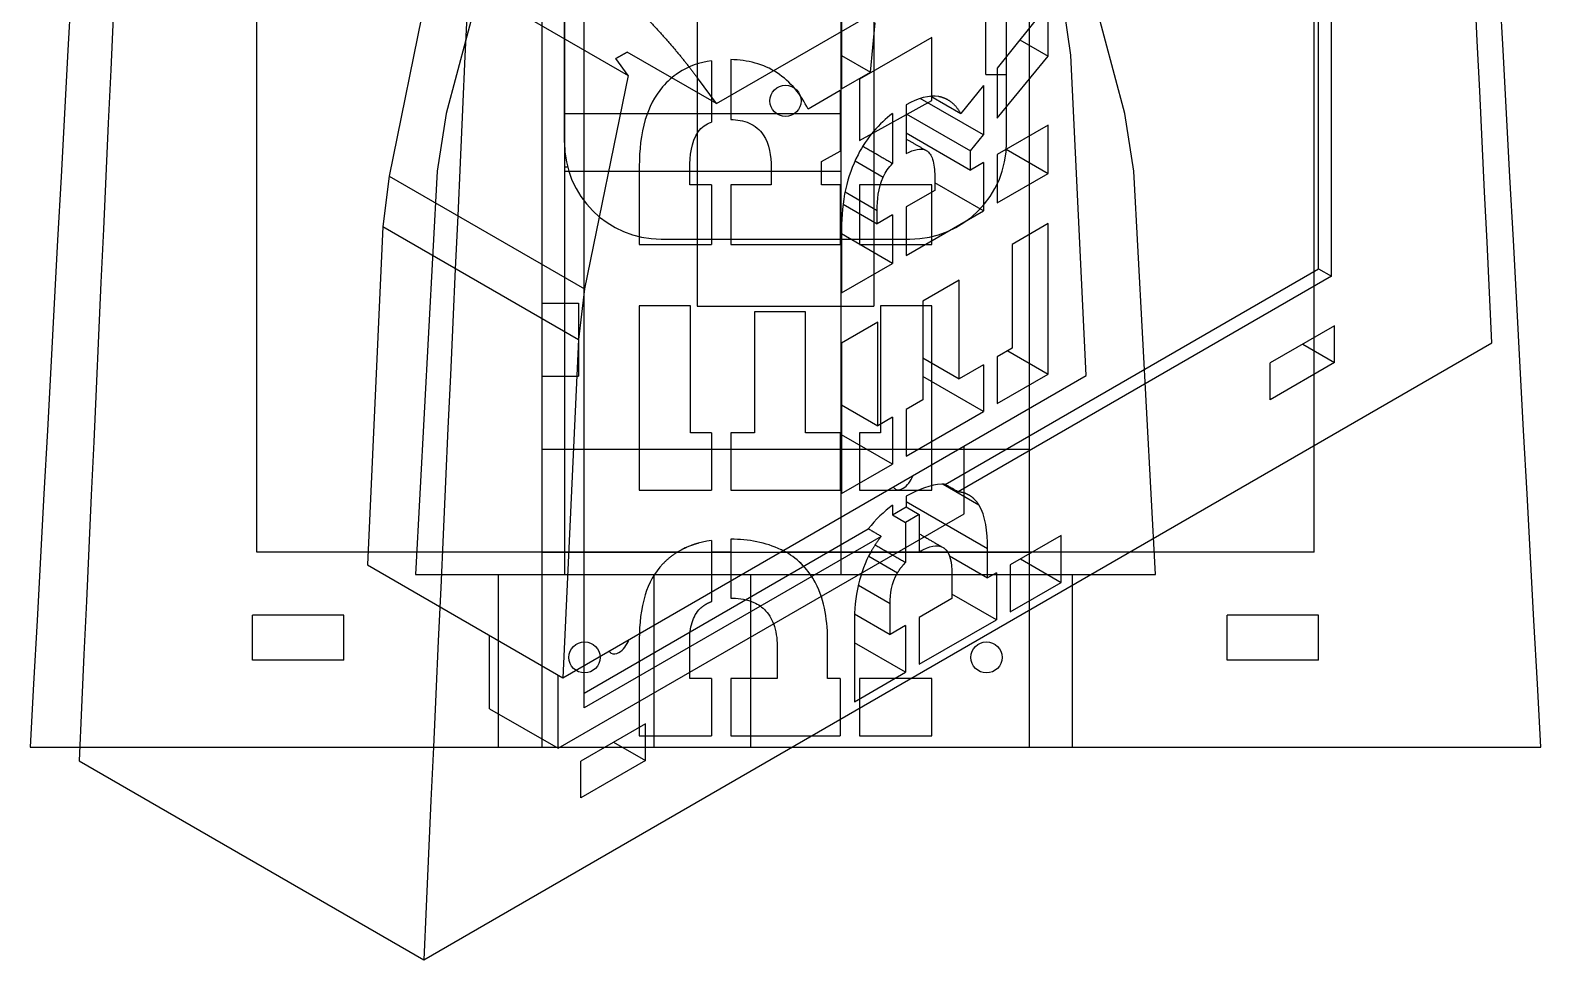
# Model space of a CAD drawing. Header units: millimetres. Extents: x 189.9 to 230.1, y 117.5 to 179.5.
# Drawn here: x 189.86 to 230.14, y 117.5 to 142.28 of the extents above; entities that cross this region are included whole.
import ezdxf

# ---------------------------------------------------------------- set-up
doc = ezdxf.new("R2010")
doc.units = ezdxf.units.MM
for name, color, linetype in [('V_03_Arms_Right_Arm_R_1_0', 7, 'CONTINUOUS'), ('V_03_Arms_Right_Arm_R_1_1', 7, 'CONTINUOUS'), ('V_03_Arms_Right_Arm_R_1_2', 7, 'CONTINUOUS'), ('V_03_Arms_Right_Arm_R_1_3', 7, 'CONTINUOUS'), ('V_03_Arms_Right_Arm_R_2_0', 7, 'CONTINUOUS'), ('V_03_Arms_Right_Arm_R_2_1', 7, 'CONTINUOUS'), ('V_03_Arms_Right_Arm_R_2_2', 7, 'CONTINUOUS'), ('V_03_Arms_Right_Arm_R_2_3', 7, 'CONTINUOUS')]:
    doc.layers.add(name, color=color, linetype=linetype)

msp = doc.modelspace()

# ---------------------------------------------------------------- linework, layer by layer
at = {"layer": 'V_03_Arms_Right_Arm_R_1_0'}
for p, q in [((203.504, 143.433), (203.504, 141.744)), ((216.496, 143.433), (216.496, 141.744)), ((203.504, 141.744), (203.504, 140.056)), ((216.496, 141.744), (216.496, 140.056)), ((203.504, 140.056), (203.504, 138.367)), ((216.496, 140.056), (216.496, 138.367)), ((203.504, 138.367), (203.504, 136.678)), ((216.496, 138.367), (216.496, 136.678)), ((203.504, 136.678), (203.504, 134.989)), ((216.496, 136.678), (216.496, 134.989)), ((203.504, 134.989), (203.504, 133.3)), ((216.496, 134.989), (216.496, 133.3)), ((203.504, 133.3), (203.504, 131.611)), ((216.496, 133.3), (216.496, 131.611)), ((203.504, 131.611), (203.504, 129.922)), ((216.496, 131.611), (216.496, 129.922)), ((203.504, 129.922), (203.504, 128.233)), ((216.496, 129.922), (216.496, 128.233)), ((203.504, 128.233), (203.504, 126.544)), ((216.496, 128.233), (216.496, 126.544)), ((203.504, 126.544), (203.504, 124.856)), ((216.496, 126.544), (216.496, 124.856)), ((203.504, 124.856), (203.504, 123.167)), ((216.496, 124.856), (216.496, 123.167)), ((203.504, 123.167), (216.496, 123.167))]:
    msp.add_line(p, q, dxfattribs=at)
at = {"layer": 'V_03_Arms_Right_Arm_R_1_1'}
for p, q in [((203.504, 165.891), (203.504, 135.006)), ((216.496, 165.891), (216.496, 131.109)), ((207.645, 162.075), (207.645, 134.925)), ((212.355, 162.075), (212.355, 134.925)), ((203.504, 135.006), (204.479, 135.006)), ((204.479, 135.006), (204.479, 133.057)), ((204.479, 135.006), (204.479, 134.291)), ((207.645, 134.925), (212.355, 134.925)), ((203.504, 133.057), (203.504, 131.109)), ((203.504, 133.057), (204.479, 133.057)), ((203.504, 131.109), (203.504, 131.017)), ((203.504, 131.109), (216.496, 131.109)), ((203.504, 131.017), (203.504, 130.926)), ((203.504, 130.926), (203.504, 130.834)), ((216.496, 131.109), (216.496, 131.017)), ((216.496, 131.017), (216.496, 130.926)), ((216.496, 130.926), (216.496, 130.834)), ((203.504, 130.834), (203.504, 130.743)), ((203.504, 130.743), (203.504, 130.651)), ((203.504, 130.651), (203.504, 130.56)), ((203.504, 130.56), (203.504, 130.468)), ((216.496, 130.834), (216.496, 130.743)), ((216.496, 130.743), (216.496, 130.651)), ((216.496, 130.651), (216.496, 130.56)), ((216.496, 130.56), (216.496, 130.468)), ((203.504, 130.468), (203.504, 130.377)), ((203.504, 130.377), (203.504, 130.285)), ((203.504, 130.285), (203.504, 130.194)), ((203.504, 130.194), (203.504, 130.102)), ((203.504, 130.102), (203.504, 130.011)), ((216.496, 130.468), (216.496, 130.377)), ((216.496, 130.377), (216.496, 130.285)), ((216.496, 130.285), (216.496, 130.194)), ((216.496, 130.194), (216.496, 130.102)), ((216.496, 130.102), (216.496, 130.011)), ((203.504, 130.011), (203.504, 129.919)), ((203.504, 129.919), (203.504, 129.828)), ((203.504, 129.828), (203.504, 129.736)), ((203.504, 129.736), (203.504, 129.644)), ((216.496, 130.011), (216.496, 129.919)), ((216.496, 129.919), (216.496, 129.828)), ((216.496, 129.828), (216.496, 129.736)), ((216.496, 129.736), (216.496, 129.644)), ((203.504, 129.644), (203.504, 129.553)), ((203.504, 129.553), (203.504, 129.461)), ((203.504, 129.461), (203.504, 129.37)), ((203.504, 129.37), (203.504, 129.278)), ((203.504, 129.278), (203.504, 129.187)), ((216.496, 129.644), (216.496, 129.553)), ((216.496, 129.553), (216.496, 129.461)), ((216.496, 129.461), (216.496, 129.37)), ((216.496, 129.37), (216.496, 129.278)), ((216.496, 129.278), (216.496, 129.187)), ((203.504, 129.187), (203.504, 129.095)), ((203.504, 129.095), (203.504, 129.004)), ((203.504, 129.004), (203.504, 128.912)), ((203.504, 128.912), (203.504, 128.821)), ((216.496, 129.187), (216.496, 129.095)), ((216.496, 129.095), (216.496, 129.004)), ((216.496, 129.004), (216.496, 128.912)), ((216.496, 128.912), (216.496, 128.821)), ((203.504, 128.821), (203.504, 128.729)), ((203.504, 128.729), (203.504, 128.638)), ((203.504, 128.638), (203.504, 128.546)), ((203.504, 128.546), (203.504, 128.455)), ((216.496, 128.821), (216.496, 128.729)), ((216.496, 128.729), (216.496, 128.638)), ((216.496, 128.638), (216.496, 128.546)), ((216.496, 128.546), (216.496, 128.455)), ((203.504, 128.455), (203.504, 128.363)), ((203.504, 128.363), (216.496, 128.363)), ((216.496, 128.455), (216.496, 128.363))]:
    msp.add_line(p, q, dxfattribs=at)
at = {"layer": 'V_03_Arms_Right_Arm_R_1_2'}
for p, q in [((195.908, 128.363), (195.908, 162.791)), ((224.092, 128.363), (224.092, 162.791)), ((190.961, 143.433), (190.87, 141.744)), ((229.13, 141.744), (229.039, 143.433)), ((213.897, 142.083), (211.975, 140.969)), ((213.897, 140.402), (213.897, 142.083)), ((190.87, 141.744), (190.778, 140.056)), ((208.025, 141.464), (208.025, 139.83)), ((208.545, 141.492), (208.545, 139.899)), ((229.222, 140.056), (229.13, 141.744)), ((211.975, 140.969), (211.975, 139.337)), ((211.455, 140.668), (210.601, 140.173)), ((211.455, 140.668), (211.455, 139.049)), ((211.975, 139.337), (213.897, 140.402)), ((190.778, 140.056), (190.687, 138.367)), ((229.313, 138.367), (229.222, 140.056)), ((210.961, 138.775), (211.455, 139.049)), ((206.103, 138.655), (206.103, 136.57)), ((207.445, 138.153), (207.445, 138.59)), ((209.618, 138.623), (209.618, 138.153)), ((210.961, 138.153), (210.961, 138.775)), ((190.687, 138.367), (190.595, 136.678)), ((208.025, 138.153), (207.445, 138.153)), ((208.025, 138.153), (208.025, 136.57)), ((209.618, 138.153), (208.545, 138.153)), ((208.545, 138.153), (208.545, 136.57)), ((211.455, 138.153), (210.961, 138.153)), ((211.455, 138.153), (211.455, 136.57)), ((213.897, 138.153), (211.975, 138.153)), ((211.975, 138.153), (211.975, 136.57)), ((213.897, 136.57), (213.897, 138.153)), ((229.405, 136.678), (229.313, 138.367)), ((190.595, 136.678), (190.504, 134.989)), ((206.103, 136.57), (208.025, 136.57)), ((208.545, 136.57), (211.455, 136.57)), ((211.975, 136.57), (213.897, 136.57)), ((229.496, 134.989), (229.405, 136.678)), ((190.504, 134.989), (190.412, 133.3)), ((207.467, 134.933), (206.103, 134.933)), ((206.103, 134.933), (206.103, 130.02)), ((207.467, 131.548), (207.467, 134.933)), ((213.897, 134.933), (212.533, 134.933)), ((212.533, 134.933), (212.533, 131.548)), ((213.897, 130.02), (213.897, 134.933)), ((229.588, 133.3), (229.496, 134.989)), ((210.535, 134.769), (209.17, 134.769)), ((209.17, 134.769), (209.17, 131.548)), ((210.535, 131.548), (210.535, 134.769)), ((190.412, 133.3), (190.321, 131.611)), ((229.679, 131.611), (229.588, 133.3)), ((190.321, 131.611), (190.229, 129.922)), ((208.025, 131.548), (207.467, 131.548)), ((208.025, 131.548), (208.025, 130.02)), ((209.17, 131.548), (208.545, 131.548)), ((208.545, 131.548), (208.545, 130.02)), ((211.455, 131.548), (210.535, 131.548)), ((211.455, 131.548), (211.455, 130.02)), ((212.533, 131.548), (211.975, 131.548)), ((211.975, 131.548), (211.975, 130.02)), ((229.771, 129.922), (229.679, 131.611)), ((190.229, 129.922), (190.138, 128.233)), ((206.103, 130.02), (208.025, 130.02)), ((208.545, 130.02), (211.455, 130.02)), ((211.975, 130.02), (213.897, 130.02)), ((229.862, 128.233), (229.771, 129.922)), ((208.025, 128.676), (208.025, 128.363)), ((208.545, 128.71), (208.545, 128.363)), ((190.138, 128.233), (190.046, 126.544)), ((207.113, 128.363), (195.908, 128.363)), ((208.025, 128.363), (208.025, 127.048)), ((208.545, 128.363), (208.025, 128.363)), ((208.545, 128.363), (208.545, 127.137)), ((224.092, 128.363), (210.015, 128.363)), ((229.954, 126.544), (229.862, 128.233)), ((190.046, 126.544), (189.955, 124.856)), ((195.791, 125.489), (195.791, 126.691)), ((198.226, 126.691), (195.791, 126.691)), ((198.226, 125.489), (198.226, 126.691)), ((221.774, 125.489), (221.774, 126.691)), ((224.209, 126.691), (221.774, 126.691)), ((224.209, 125.489), (224.209, 126.691)), ((230.045, 124.856), (229.954, 126.544)), ((206.103, 126.057), (206.103, 123.47)), ((207.445, 124.998), (207.445, 126.002)), ((209.782, 125.795), (209.782, 124.998)), ((211.124, 124.998), (211.124, 125.959)), ((198.226, 125.489), (195.791, 125.489)), ((224.209, 125.489), (221.774, 125.489)), ((189.955, 124.856), (189.863, 123.167)), ((208.025, 124.998), (207.445, 124.998)), ((208.025, 124.998), (208.025, 123.47)), ((209.782, 124.998), (208.545, 124.998)), ((208.545, 124.998), (208.545, 123.47)), ((211.455, 124.998), (211.124, 124.998)), ((211.455, 124.998), (211.455, 123.47)), ((213.897, 124.998), (211.975, 124.998)), ((211.975, 124.998), (211.975, 123.47)), ((213.897, 123.47), (213.897, 124.998)), ((230.137, 123.167), (230.045, 124.856)), ((206.103, 123.47), (208.025, 123.47)), ((208.545, 123.47), (211.455, 123.47)), ((211.975, 123.47), (213.897, 123.47)), ((189.863, 123.167), (230.137, 123.167))]:
    msp.add_line(p, q, dxfattribs=at)
for points, knots in [([(208.025, 141.464), (207.712, 141.419), (207.406, 141.314), (207.143, 141.139), (206.987, 141.035), (206.847, 140.911), (206.725, 140.768)], [0, 0, 0, 0, 0.628002, 0.628002, 0.628002, 1, 1, 1, 1]), ([(206.725, 140.768), (206.508, 140.516), (206.358, 140.212), (206.263, 139.894), (206.143, 139.494), (206.103, 139.073), (206.103, 138.655)], [0, 0, 0, 0, 0.443799, 0.443799, 0.443799, 1, 1, 1, 1]), ([(208.545, 139.899), (208.712, 139.893), (208.879, 139.866), (209.032, 139.798), (209.183, 139.733), (209.314, 139.625), (209.405, 139.489), (209.574, 139.236), (209.617, 138.922), (209.618, 138.623)], [0, 0, 0, 0, 0.263605, 0.263605, 0.263605, 0.523837, 0.523837, 0.523837, 1, 1, 1, 1]), ([(206.731, 128.055), (206.508, 127.824), (206.355, 127.533), (206.26, 127.228), (206.142, 126.851), (206.103, 126.452), (206.103, 126.057)], [0, 0, 0, 0, 0.448582, 0.448582, 0.448582, 1, 1, 1, 1]), ([(207.445, 126.002), (207.443, 126.171), (207.464, 126.334), (207.51, 126.492), (207.552, 126.633), (207.624, 126.765), (207.729, 126.865)], [0, 0, 0, 0, 0.525127, 0.525127, 0.525127, 1, 1, 1, 1]), ([(208.592, 127.138), (208.787, 127.138), (208.983, 127.108), (209.159, 127.028), (209.278, 126.974), (209.382, 126.9), (209.471, 126.805)], [0, 0, 0, 0, 0.598621, 0.598621, 0.598621, 1, 1, 1, 1]), ([(209.471, 126.805), (209.581, 126.687), (209.658, 126.539), (209.705, 126.383), (209.762, 126.194), (209.782, 125.994), (209.782, 125.795)], [0, 0, 0, 0, 0.454374, 0.454374, 0.454374, 1, 1, 1, 1])]:
    msp.add_open_spline(points, degree=3, knots=knots, dxfattribs=at)
for points, degree in [([(209.776, 141.139), (209.417, 141.381), (208.978, 141.482), (208.545, 141.492)], 3), ([(210.601, 140.173), (210.416, 140.561), (210.134, 140.902), (209.776, 141.139)], 3), ([(207.675, 139.567), (207.758, 139.69), (207.884, 139.779), (208.025, 139.83)], 3), ([(207.445, 138.59), (207.447, 138.932), (207.488, 139.289), (207.675, 139.567)], 3), ([(208.025, 128.676), (207.705, 128.631), (207.389, 128.533), (207.113, 128.363)], 3), ([(207.371, 128.497), (207.272, 128.451)], 1), ([(207.687, 128.607), (207.589, 128.581), (207.493, 128.546)], 2), ([(209.886, 128.431), (209.471, 128.629), (209.006, 128.708), (208.545, 128.71)], 3), ([(207.113, 128.363), (206.902, 128.234), (206.731, 128.055)], 2), ([(209.962, 128.393), (209.886, 128.431)], 1), ([(210.015, 128.363), (209.952, 128.399), (209.886, 128.431)], 2), ([(210.797, 127.547), (210.617, 127.885), (210.349, 128.176), (210.015, 128.363)], 3), ([(210.797, 127.547), (210.63, 127.86), (210.372, 128.102)], 2), ([(211.124, 125.959), (211.123, 126.504), (211.054, 127.066), (210.797, 127.547)], 3), ([(207.729, 126.865), (207.857, 126.986), (208.025, 127.048)], 2), ([(208.545, 127.137), (208.592, 127.138)], 1)]:
    msp.add_open_spline(points, degree=degree, dxfattribs=at)
at = {"layer": 'V_03_Arms_Right_Arm_R_1_3'}
for p, q in [((224.213, 135.919), (224.213, 163.631)), ((224.558, 135.72), (224.558, 163.83)), ((204.628, 124.214), (204.628, 152.324)), ((211.493, 144.457), (211.493, 140.713)), ((201.519, 142.997), (201.454, 141.581)), ((228.444, 141.994), (228.379, 143.336)), ((192.074, 142.636), (192.009, 141.219)), ((217.005, 142.959), (215.645, 141.265)), ((217.005, 141.586), (217.005, 142.959)), ((212.265, 141.159), (212.388, 142.469)), ((216.252, 142.021), (217.005, 141.586)), ((228.508, 140.653), (228.444, 141.994)), ((201.454, 141.581), (201.39, 140.165)), ((211.493, 141.604), (212.265, 141.159)), ((215.645, 139.932), (217.005, 141.586)), ((192.009, 141.219), (191.945, 139.803)), ((211.493, 140.713), (212.265, 141.159)), ((215.645, 141.265), (215.645, 139.932)), ((215.278, 140.807), (214.673, 140.053)), ((215.278, 140.807), (215.278, 139.485)), ((228.573, 139.311), (228.508, 140.653)), ((201.39, 140.165), (201.325, 138.748)), ((213.22, 140.292), (213.22, 138.991)), ((215.278, 139.485), (213.594, 140.457)), ((213.872, 140.516), (214.673, 140.053)), ((191.945, 139.803), (191.88, 138.387)), ((212.852, 140.057), (212.852, 138.722)), ((213.22, 140.046), (214.928, 139.059)), ((217.005, 139.75), (215.645, 138.965)), ((217.005, 138.458), (217.005, 139.75)), ((213.22, 139.538), (214.928, 138.551)), ((214.928, 139.059), (215.278, 139.485)), ((214.928, 138.551), (214.928, 139.059)), ((215.645, 138.965), (215.645, 137.673)), ((215.885, 139.104), (217.005, 138.458)), ((228.638, 137.97), (228.573, 139.311)), ((201.325, 138.748), (201.26, 137.332)), ((211.855, 138.797), (212.604, 138.364)), ((215.278, 138.753), (214.928, 138.551)), ((215.278, 138.753), (215.278, 137.461)), ((191.88, 138.387), (191.815, 136.97)), ((213.979, 138.387), (213.979, 138.003)), ((215.278, 137.461), (213.979, 138.211)), ((215.645, 137.673), (217.005, 138.458)), ((211.587, 137.966), (212.442, 137.473)), ((213.979, 138.003), (213.22, 137.565)), ((228.703, 136.628), (228.638, 137.97)), ((211.534, 137.641), (212.442, 137.116)), ((212.442, 137.116), (212.442, 137.473)), ((212.852, 137.353), (212.442, 137.116)), ((212.852, 137.353), (212.852, 136.061)), ((213.22, 137.565), (213.22, 136.273)), ((213.22, 136.273), (215.278, 137.461)), ((191.815, 136.97), (191.75, 135.554)), ((201.26, 137.332), (201.196, 135.916)), ((211.493, 136.978), (211.493, 135.276)), ((217.005, 137.121), (216.04, 136.564)), ((217.005, 133.11), (217.005, 137.121)), ((212.852, 136.061), (211.493, 136.846)), ((216.04, 136.564), (216.04, 133.8)), ((228.767, 135.286), (228.703, 136.628)), ((201.196, 135.916), (201.131, 134.499)), ((211.493, 135.276), (212.852, 136.061)), ((214.26, 130.172), (224.213, 135.919)), ((224.213, 135.919), (224.558, 135.72)), ((191.75, 135.554), (191.686, 134.138)), ((214.627, 135.614), (213.662, 135.057)), ((224.558, 135.72), (214.604, 129.973)), ((214.627, 132.985), (214.627, 135.614)), ((213.662, 135.057), (213.662, 132.427)), ((228.832, 133.945), (228.767, 135.286)), ((191.686, 134.138), (191.621, 132.721)), ((201.131, 134.499), (201.066, 133.083)), ((212.458, 134.496), (211.493, 133.939)), ((212.458, 131.732), (212.458, 134.496)), ((224.641, 134.402), (222.918, 133.408)), ((224.641, 133.421), (224.641, 134.402)), ((200.354, 117.503), (228.832, 133.945)), ((211.493, 133.939), (211.493, 129.927)), ((216.04, 133.8), (215.645, 133.572)), ((215.924, 133.733), (217.005, 133.11)), ((223.791, 133.912), (224.641, 133.421)), ((213.662, 133.542), (214.627, 132.985)), ((215.278, 133.36), (214.627, 132.985)), ((215.278, 133.36), (215.278, 132.112)), ((215.645, 133.572), (215.645, 132.325)), ((224.641, 133.421), (222.918, 132.427)), ((222.918, 132.427), (222.918, 133.408)), ((201.066, 133.083), (201.001, 131.667)), ((215.278, 132.112), (213.662, 133.045)), ((215.645, 132.325), (217.005, 133.11)), ((191.621, 132.721), (191.556, 131.305)), ((211.493, 132.289), (212.458, 131.732)), ((213.662, 132.427), (213.22, 132.172)), ((213.22, 132.172), (213.22, 130.924)), ((213.22, 130.924), (215.278, 132.112)), ((212.852, 131.96), (212.458, 131.732)), ((212.852, 131.96), (212.852, 130.712)), ((191.556, 131.305), (191.492, 129.889)), ((201.001, 131.667), (200.937, 130.25)), ((212.852, 130.712), (211.493, 131.497)), ((211.493, 129.927), (212.852, 130.712)), ((200.937, 130.25), (200.872, 128.834)), ((214.206, 130.175), (215.157, 129.626)), ((191.492, 129.889), (191.427, 128.472)), ((213.22, 129.855), (213.22, 129.572)), ((213.22, 129.715), (215.388, 128.463)), ((212.852, 129.615), (212.852, 129.36)), ((212.852, 129.36), (213.22, 129.572)), ((212.852, 129.36), (213.197, 129.161)), ((213.564, 129.373), (213.197, 129.161)), ((213.22, 129.572), (213.564, 129.373)), ((213.564, 129.373), (213.564, 128.372)), ((204.628, 124.612), (212.207, 128.987)), ((213.197, 129.161), (213.197, 128.087)), ((200.872, 128.834), (200.807, 127.418)), ((212.552, 128.788), (204.628, 124.214)), ((217.349, 128.81), (215.989, 128.025)), ((217.349, 127.562), (217.349, 128.81)), ((191.427, 128.472), (191.362, 127.056)), ((212.218, 128.261), (212.987, 127.816)), ((213.564, 128.41), (213.597, 128.391)), ((214.373, 128.264), (215.388, 127.678)), ((215.388, 127.678), (215.388, 128.463)), ((216.269, 128.186), (217.349, 127.562)), ((214.439, 127.781), (214.439, 127.13)), ((215.622, 127.813), (215.388, 127.678)), ((215.622, 127.813), (215.622, 126.565)), ((215.989, 128.025), (215.989, 126.777)), ((200.807, 127.418), (200.743, 126.001)), ((211.942, 127.484), (212.787, 126.996)), ((215.989, 126.777), (217.349, 127.562)), ((191.362, 127.056), (191.297, 125.64)), ((212.787, 126.176), (212.787, 126.996)), ((214.439, 127.13), (213.564, 126.625)), ((215.622, 126.565), (214.439, 127.248)), ((211.837, 126.493), (211.837, 124.38)), ((211.842, 126.721), (212.787, 126.176)), ((213.564, 126.625), (213.564, 125.377)), ((213.564, 125.377), (215.622, 126.565)), ((213.197, 126.413), (212.787, 126.176)), ((213.197, 126.413), (213.197, 125.165)), ((200.743, 126.001), (200.678, 124.585)), ((213.197, 125.165), (211.837, 125.95)), ((191.297, 125.64), (191.233, 124.223)), ((211.837, 124.38), (213.197, 125.165)), ((200.678, 124.585), (200.613, 123.169)), ((191.233, 124.223), (191.168, 122.807)), ((206.268, 123.795), (204.546, 122.8)), ((206.268, 122.814), (206.268, 123.795)), ((205.418, 123.304), (206.268, 122.814)), ((200.613, 123.169), (200.548, 121.752)), ((191.168, 122.807), (200.354, 117.503)), ((206.268, 122.814), (204.546, 121.819)), ((204.546, 121.819), (204.546, 122.8)), ((200.548, 121.752), (200.484, 120.336)), ((200.484, 120.336), (200.419, 118.92)), ((200.419, 118.92), (200.354, 117.503))]:
    msp.add_line(p, q, dxfattribs=at)
for points, degree in [([(214.09, 140.506), (213.836, 140.557), (213.526, 140.46), (213.22, 140.292)], 3), ([(214.336, 140.415), (214.223, 140.48), (214.09, 140.506)], 2), ([(214.673, 140.053), (214.545, 140.291), (214.336, 140.415)], 2), ([(212.852, 140.057), (212.499, 139.798), (212.162, 139.406), (211.933, 138.957)], 3), ([(213.22, 139.377), (213.754, 139.069)], 1), ([(212.852, 138.722), (212.059, 139.18)], 1), ([(213.22, 138.991), (213.413, 139.097), (213.615, 139.151), (213.754, 139.069)], 3), ([(212.604, 138.364), (212.664, 138.499), (212.753, 138.623), (212.852, 138.722)], 3), ([(212.442, 137.473), (212.443, 137.753), (212.472, 138.061), (212.604, 138.364)], 3), ([(214.168, 130.174), (213.875, 130.167), (213.546, 130.042), (213.22, 129.855)], 3), ([(214.26, 130.172), (214.215, 130.176), (214.168, 130.174)], 2), ([(214.604, 129.973), (214.26, 130.172)], 1), ([(214.895, 129.885), (214.764, 129.96), (214.604, 129.973)], 2), ([(215.157, 129.626), (215.051, 129.793), (214.895, 129.885)], 2), ([(212.852, 129.615), (212.626, 129.447), (212.402, 129.239), (212.207, 128.987)], 3), ([(215.388, 128.463), (215.387, 128.908), (215.339, 129.338), (215.157, 129.626)], 3), ([(212.552, 128.788), (212.207, 128.987)], 1), ([(212.552, 128.788), (212.403, 128.596), (212.281, 128.38)], 2), ([(213.197, 128.087), (212.386, 128.555)], 1), ([(213.564, 128.857), (214.203, 128.489)], 1), ([(213.597, 128.391), (213.819, 128.522), (214.048, 128.582), (214.203, 128.489)], 3), ([(214.203, 128.489), (214.219, 128.478)], 1), ([(214.219, 128.478), (214.393, 128.363), (214.439, 128.076), (214.439, 127.781)], 3), ([(212.987, 127.816), (213.078, 127.967), (213.197, 128.087)], 2), ([(213.564, 128.372), (213.597, 128.391)], 1), ([(212.787, 126.996), (212.786, 127.252), (212.829, 127.549), (212.987, 127.816)], 3)]:
    msp.add_open_spline(points, degree=degree, dxfattribs=at)
for points, knots in [([(211.933, 138.957), (211.78, 138.663), (211.674, 138.353), (211.606, 138.055), (211.522, 137.679), (211.493, 137.319), (211.493, 136.978)], [0, 0, 0, 0, 0.443799, 0.443799, 0.443799, 1, 1, 1, 1]), ([(213.754, 139.069), (213.832, 139.024), (213.887, 138.94), (213.921, 138.838), (213.964, 138.707), (213.978, 138.55), (213.979, 138.387)], [0.4357507, 0.4357507, 0.4357507, 0.4357507, 0.6839399, 0.6839399, 0.6839399, 1, 1, 1, 1]), ([(212.281, 128.38), (212.124, 128.101), (212.016, 127.801), (211.948, 127.513), (211.865, 127.157), (211.838, 126.816), (211.837, 126.493)], [0, 0, 0, 0, 0.448582, 0.448582, 0.448582, 1, 1, 1, 1])]:
    msp.add_open_spline(points, degree=3, knots=knots, dxfattribs=at)
at = {"layer": 'V_03_Arms_Right_Arm_R_2_0'}
for p, q in [((204.104, 146.197), (204.104, 140.056)), ((211.474, 146.197), (211.474, 140.056)), ((204.104, 140.056), (204.104, 138.52)), ((204.104, 140.056), (211.474, 140.056)), ((211.474, 140.056), (211.474, 138.52)), ((204.104, 138.52), (204.104, 127.773)), ((204.104, 138.52), (211.474, 138.52)), ((211.474, 138.52), (211.474, 127.773)), ((204.104, 127.773), (211.474, 127.773)), ((206.499, 123.167), (206.499, 127.773)), ((209.079, 123.167), (209.079, 127.773)), ((206.499, 123.167), (209.079, 123.167))]:
    msp.add_line(p, q, dxfattribs=at)
at = {"layer": 'V_03_Arms_Right_Arm_R_2_1'}
for p, q in [((204.104, 139.288), (204.104, 145.147)), ((215.343, 141.093), (215.343, 145.147)), ((215.343, 141.093), (215.896, 141.093)), ((215.896, 139.288), (215.896, 141.093)), ((204.104, 139.449), (204.104, 139.217)), ((204.104, 139.217), (204.104, 138.634)), ((204.104, 139.217), (204.105, 139.217)), ((204.104, 138.634), (204.188, 138.634)), ((206.684, 136.708), (213.316, 136.708))]:
    msp.add_line(p, q, dxfattribs=at)
msp.add_circle((210, 140.393), 0.415, dxfattribs=at)
for centre, start, end in [((206.684, 139.288), 180, -90), ((213.316, 139.288), -90, 0)]:
    msp.add_arc(centre, 2.579, start, end, dxfattribs=at)
msp.add_open_spline([(215.896, 141.093), (215.896, 141.279), (215.896, 141.827), (215.896, 142.709), (215.896, 143.882), (215.896, 145.286), (215.896, 146.852), (215.896, 148.5), (215.896, 150.148), (215.896, 151.714), (215.896, 153.118), (215.896, 154.291), (215.896, 155.173), (215.896, 155.721), (215.896, 155.907)], degree=1, dxfattribs=at)
at = {"layer": 'V_03_Arms_Right_Arm_R_2_2'}
for p, q in [((202.595, 146.197), (200.949, 140.056)), ((219.051, 140.056), (217.405, 146.197)), ((200.949, 140.056), (200.717, 138.52)), ((219.283, 138.52), (219.051, 140.056)), ((200.717, 138.52), (200.134, 127.773)), ((219.866, 127.773), (219.283, 138.52)), ((200.134, 127.773), (219.866, 127.773)), ((202.345, 123.167), (202.345, 127.773)), ((217.655, 123.167), (217.655, 127.773)), ((202.345, 123.167), (217.655, 123.167))]:
    msp.add_line(p, q, dxfattribs=at)
for centre in [(204.642, 125.562), (215.358, 125.562)]:
    msp.add_circle(centre, 0.415, dxfattribs=at)
at = {"layer": 'V_03_Arms_Right_Arm_R_2_3'}
for p, q in [((207.655, 141.003), (207.655, 161.089)), ((208.157, 140.319), (218.058, 146.035)), ((200.595, 144.076), (199.431, 138.39)), ((200.595, 144.076), (205.806, 141.067)), ((217.606, 141.612), (217.442, 142.771)), ((205.474, 141.52), (205.775, 141.694)), ((205.775, 141.694), (205.474, 141.52)), ((205.806, 141.067), (205.474, 141.52)), ((208.157, 140.319), (205.775, 141.694)), ((218.018, 133.075), (217.606, 141.612)), ((205.806, 141.067), (204.642, 135.381)), ((208.157, 140.319), (207.655, 141.003)), ((199.431, 138.39), (199.267, 137.041)), ((199.431, 138.39), (204.642, 135.381)), ((199.267, 137.041), (198.855, 128.028)), ((199.267, 137.041), (204.478, 134.032)), ((204.642, 135.381), (204.478, 134.032)), ((204.478, 134.032), (204.066, 125.019)), ((204.066, 125.019), (218.018, 133.075)), ((214.761, 129.389), (214.761, 131.194)), ((203.936, 123.139), (214.761, 129.389)), ((198.855, 128.028), (204.066, 125.019)), ((202.112, 124.192), (202.112, 126.148)), ((203.936, 123.139), (203.936, 125.095)), ((202.112, 124.192), (203.936, 123.139))]:
    msp.add_line(p, q, dxfattribs=at)
for centre, start_param, end_param in [((213.137, 130.407), -3.466437, -3.141593), ((213.137, 130.407), -2.356194, -1.245952), ((213.137, 130.407), -3.141593, -2.356194), ((205.56, 126.032), -3.466437, -3.141593), ((205.56, 126.032), -3.141593, -2.356194), ((205.56, 126.032), -2.356194, -1.245952)]:
    msp.add_ellipse(centre, major_axis=(0.207, 0.359), ratio=0.57735, start_param=start_param, end_param=end_param, dxfattribs=at)
msp.add_open_spline([(204.007, 144.542), (204.223, 144.408), (204.459, 144.245), (204.712, 144.054), (204.979, 143.839), (205.257, 143.6), (205.542, 143.343), (205.831, 143.069), (206.12, 142.783), (206.405, 142.487), (206.683, 142.186), (206.95, 141.883), (207.203, 141.583), (207.439, 141.288), (207.655, 141.003)], degree=1, dxfattribs=at)

doc.saveas('drawing.dxf')
